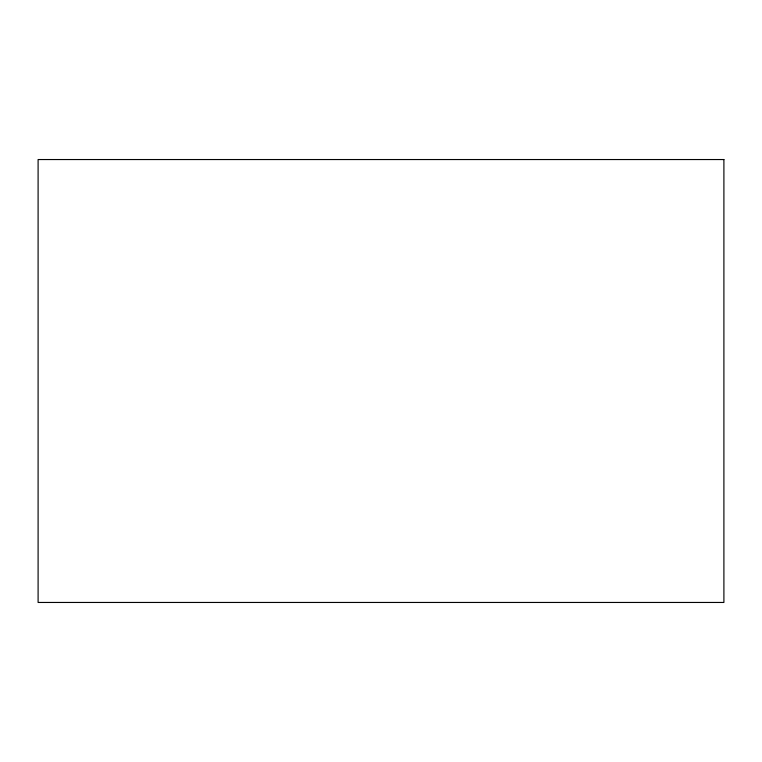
<?xml version="1.0" encoding="UTF-8"?>
<svg xmlns="http://www.w3.org/2000/svg" width="762" height="762" viewBox="0 0 762 762"><rect width="100%" height="100%" fill="white"/><g stroke="black" fill="none" stroke-linecap="round" stroke-linejoin="round"><path stroke-width="1.14" d="M723.9 159.544L38.1 159.544L38.1 602.456L723.9 602.456L723.9 159.544"/></g></svg>
